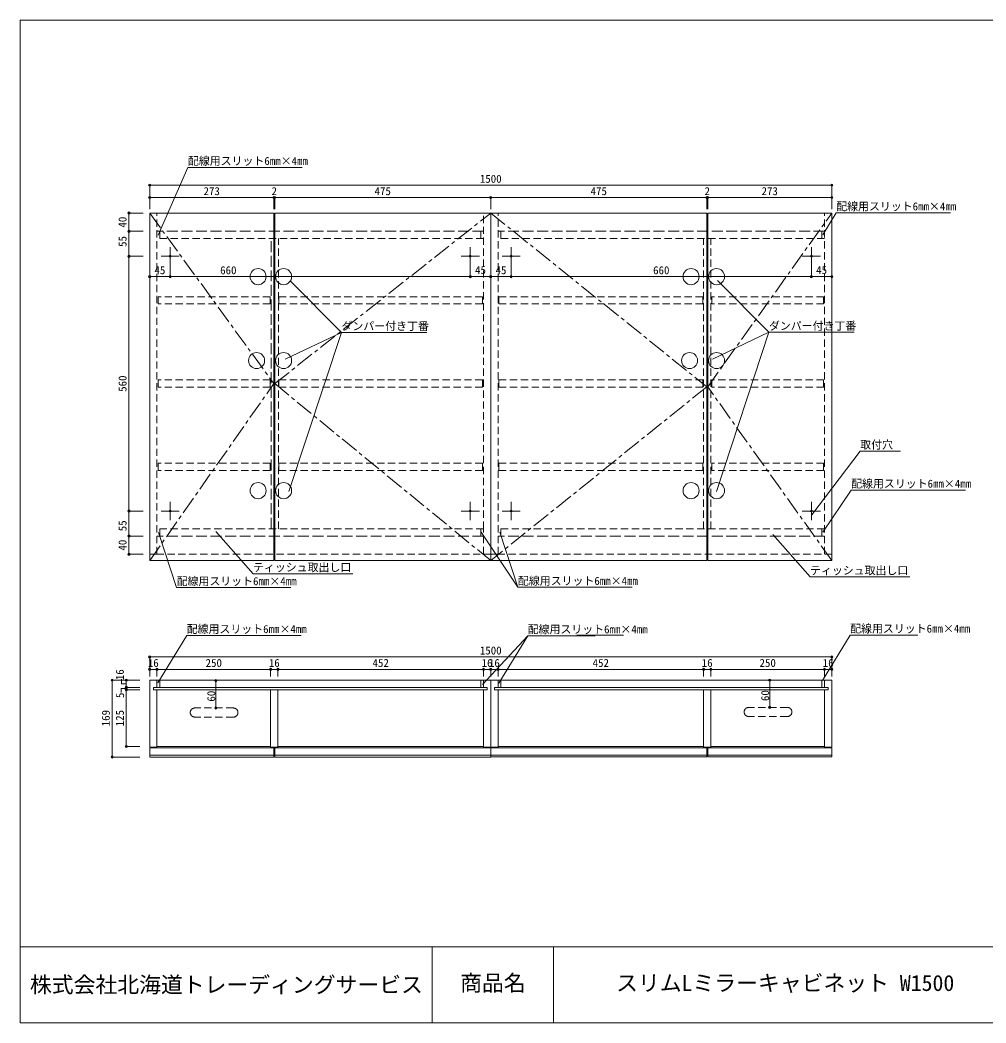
# Model space of a CAD drawing. Units: millimetres at full size, sheet at 1:8. Extents: x -1666 to 1665, y -1102 to 1102.
# Drawn here: x -1666 to 458, y -1102 to 1102 of the extents above; entities that cross this region are included whole.
import ezdxf
from ezdxf.enums import TextEntityAlignment as Align

# ---------------------------------------------------------------- set-up
doc = ezdxf.new("R2010")
doc.units = ezdxf.units.MM
doc.header["$LTSCALE"] = 8
doc.header["$PDMODE"] = 32
doc.header["$PDSIZE"] = 4.8
for name, pattern in [('CHAIN1', [8, 5, -1, 1, -1]), ('DASHED2', [3, 2, -1]), ('DASHED3', [4, 3, -1])]:
    doc.linetypes.add(name, pattern=pattern)
doc.layers.add('0-0_0', color=7, linetype='Continuous', lineweight=15)
doc.layers.add('1-0', color=7, linetype='Continuous', lineweight=15)
doc.styles.add('ＭＳ ゴシック', font='')
doc.styles.get('ＭＳ ゴシック').set_extended_font_data('MS Gothic')

msp = doc.modelspace()

# ---------------------------------------------------------------- linework, layer by layer
at = {"layer": '0-0_0'}
for p, q in [((-1665.838, -935.106), (1665.15, -935.106)), ((-759.469, -935.106), (-759.469, -1102.48)), ((-492.802, -935.106), (-492.802, -1102.48))]:
    msp.add_line(p, q, dxfattribs=at)
at = {"layer": '0-0_0', "lineweight": 18}
msp.add_lwpolyline([(-1665.838, -1102.48), (1665.15, -1102.48), (1665.15, 1102.007), (-1665.838, 1102.007)], close=True, dxfattribs=at)
at = {"layer": '1-0'}
for p, q in [((-1296.754, 778.155), (-1361.928, 629.472)), ((-1107.817, 677.817), (-1380.817, 677.817)), ((-1380.817, -86.183), (-1380.817, 677.817)), ((-1107.817, 677.817), (-1107.817, -86.183)), ((-630.817, 677.817), (-1105.817, 677.817)), ((-630.817, -86.183), (-630.817, 677.817)), ((-155.817, 677.817), (-155.817, -86.183)), ((-153.817, 677.817), (119.183, 677.817)), ((-153.817, 677.817), (-153.817, -86.183)), ((99.48, 629.997), (128.842, 678.34)), ((119.183, -86.183), (119.183, 677.817)), ((-1335.817, 582.821), (-1335.817, 602.821)), ((-675.817, 582.821), (-675.817, 602.821)), ((-585.817, 582.821), (-585.817, 602.821)), ((74.183, 582.821), (74.183, 602.821)), ((-1335.817, 582.821), (-1355.817, 582.821)), ((-1335.817, 582.821), (-1315.817, 582.821)), ((-1335.817, 582.821), (-1335.817, 562.821)), ((-675.817, 582.821), (-695.817, 582.821)), ((-675.817, 582.821), (-655.817, 582.821)), ((-675.817, 582.821), (-675.817, 562.821)), ((-585.817, 582.821), (-605.817, 582.821)), ((-585.817, 582.821), (-585.817, 562.821)), ((-585.817, 582.821), (-565.817, 582.821)), ((74.183, 582.821), (54.183, 582.821)), ((74.183, 582.821), (74.183, 562.821)), ((74.183, 582.821), (94.183, 582.821)), ((-132.184, 529.234), (-19.13, 415.609)), ((-1072.048, 528.823), (-958.994, 415.198)), ((-1082.896, 356.387), (-958.994, 415.198)), ((-1074.473, 65.58), (-958.994, 415.198)), ((-958.994, 415.198), (-771.571, 415.198)), ((-143.032, 356.798), (-19.13, 415.609)), ((181.533, 154.517), (75.526, 14.369)), ((181.533, 154.517), (270.381, 154.517)), ((161.64, 68.832), (99.727, -23.913)), ((-1335.817, 22.817), (-1355.817, 22.817)), ((-1335.817, 22.817), (-1335.817, 42.817)), ((-1335.817, 22.817), (-1335.817, 2.817)), ((-1335.817, 22.817), (-1315.817, 22.817)), ((-675.817, 22.817), (-695.817, 22.817)), ((-675.817, 22.817), (-675.817, 42.817)), ((-675.817, 22.817), (-675.817, 2.817)), ((-675.817, 22.817), (-655.817, 22.817)), ((-585.817, 22.817), (-605.817, 22.817)), ((-585.817, 22.817), (-585.817, 42.817)), ((-585.817, 22.817), (-585.817, 2.817)), ((-585.817, 22.817), (-565.817, 22.817)), ((74.183, 22.817), (54.183, 22.817)), ((74.183, 22.817), (74.183, 42.817)), ((74.183, 22.817), (74.183, 2.817)), ((74.183, 22.817), (94.183, 22.817)), ((-1321.541, -145.539), (-1361.364, -24.263)), ((-1235.351, -22.099), (-1153.497, -115.084)), ((-571.074, -144.877), (-651.67, -23.851)), ((-571.074, -144.877), (-610.897, -23.601)), ((-1107.817, -86.183), (-1380.817, -86.183)), ((-155.817, -86.183), (-630.817, -86.183)), ((119.183, -86.183), (-153.817, -86.183)), ((-1153.497, -115.084), (-934.13, -115.084)), ((-1362.763, -355.15), (-1299.375, -250.787)), ((-549.64, -251.339), (-400.956, -251.339)), ((-441.772, -249.832), (-338.996, -249.832)), ((98.736, -349.948), (159.545, -249.832)), ((159.545, -249.832), (308.228, -249.832)), ((-1380.817, -348.931), (-630.817, -348.931)), ((-1380.817, -348.931), (-1380.817, -494.931)), ((-1364.817, -348.931), (-1364.817, -364.931)), ((-1358.817, -348.931), (-1358.817, -364.931)), ((-652.817, -348.931), (-652.817, -364.931)), ((-646.817, -348.931), (-646.817, -364.931)), ((-630.817, -348.931), (-630.817, -494.931)), ((-630.817, -348.931), (119.183, -348.931)), ((-630.817, -348.931), (-630.817, -494.931)), ((-614.817, -348.931), (-614.817, -364.931)), ((-608.817, -348.931), (-608.817, -364.931)), ((97.183, -348.931), (97.183, -364.931)), ((103.183, -348.931), (103.183, -364.931)), ((119.183, -348.931), (119.183, -495.931)), ((-1380.82, -364.944), (-1380.82, -495.931)), ((-638.83, -369.931), (-1372.489, -369.931)), ((-1364.817, -369.931), (-1364.817, -495.931)), ((-1114.82, -369.931), (-1114.82, -495.931)), ((-1114.82, -371.144), (-1114.82, -370.431)), ((-1098.82, -369.931), (-1098.82, -495.931)), ((-646.817, -369.931), (-646.817, -495.931)), ((-638.83, -364.931), (-638.83, -369.931)), ((-630.82, -364.944), (-630.82, -494.931)), ((111.17, -364.931), (-622.489, -364.931)), ((-622.489, -364.931), (-622.489, -369.931)), ((-614.82, -369.931), (-614.82, -495.931)), ((-162.817, -370.431), (-162.817, -495.931)), ((-146.82, -371.144), (-146.82, -370.431)), ((-146.82, -371.144), (-146.82, -495.931)), ((-1364.817, -495.931), (-1380.82, -495.931)), ((-1255.687, -497.931), (-1380.817, -497.931)), ((-1380.817, -497.931), (-1380.817, -517.931)), ((-1364.817, -494.931), (-1114.82, -494.931)), ((-1107.819, -497.931), (-1255.687, -497.931)), ((-1098.82, -495.931), (-1114.82, -495.931)), ((-1107.819, -497.931), (-1107.819, -513.931)), ((-1105.819, -497.931), (-1105.819, -517.931)), ((-1105.819, -497.931), (-630.819, -497.931)), ((-1104.766, -499.931), (-1104.819, -499.931)), ((-1098.82, -494.931), (-646.817, -494.931)), ((-614.82, -495.931), (-646.817, -495.931)), ((-630.82, -494.931), (-630.82, -495.931)), ((-630.82, -497.931), (-614.817, -497.931)), ((-630.819, -517.931), (-630.819, -497.931)), ((-505.686, -497.931), (-630.816, -497.931)), ((-630.816, -497.931), (-630.816, -517.891)), ((-614.82, -494.931), (-162.817, -494.931)), ((-155.686, -497.931), (-505.686, -497.931)), ((-146.82, -495.931), (-162.817, -495.931)), ((-155.686, -497.931), (-155.686, -517.891)), ((-153.765, -497.931), (119.183, -497.931)), ((-153.765, -517.891), (-153.765, -497.931)), ((-146.82, -494.931), (103.183, -494.931)), ((119.183, -517.891), (119.183, -497.931)), ((-1257.871, -513.931), (-1380.817, -513.931)), ((-1255.687, -517.931), (-1380.817, -517.931)), ((-1257.871, -513.931), (-1107.819, -513.931)), ((-1107.687, -517.931), (-1255.687, -517.931)), ((-1107.819, -513.931), (-1107.819, -517.931)), ((-1105.766, -511.931), (-1105.819, -511.931)), ((-905.687, -513.931), (-1105.819, -513.931)), ((-1105.819, -517.931), (-630.819, -517.931)), ((-903.766, -513.931), (-905.687, -513.931)), ((-903.766, -513.931), (-630.819, -513.931)), ((-507.869, -513.931), (-630.816, -513.931)), ((-505.686, -517.891), (-630.816, -517.891)), ((-507.869, -513.931), (-155.686, -513.931)), ((-505.686, -517.891), (-155.686, -517.891)), ((-153.765, -513.931), (119.183, -513.931)), ((-153.765, -517.891), (119.183, -517.891))]:
    msp.add_line(p, q, dxfattribs=at)
at = {"layer": '1-0', "color": 4, "lineweight": 9}
for p, q in [((-1380.817, 739.043), (119.183, 739.043)), ((-1380.817, 739.043), (-1380.817, 686.366)), ((119.183, 739.043), (119.183, 686.366)), ((-1380.817, 711.855), (-1107.817, 711.855)), ((-1380.817, 711.855), (-1380.817, 686.366)), ((-1107.817, 711.855), (-1107.817, 686.366)), ((-1107.817, 711.855), (-1105.817, 711.855)), ((-1105.817, 711.855), (-1105.817, 686.366)), ((-1105.817, 711.855), (-630.817, 711.855)), ((-630.817, 711.855), (-630.817, 686.366)), ((-630.817, 711.855), (-155.817, 711.855)), ((-630.817, 711.855), (-630.817, 686.366)), ((-155.817, 711.855), (-155.817, 686.366)), ((-155.817, 711.855), (-153.817, 711.855)), ((-153.817, 711.855), (-153.817, 686.366)), ((-153.817, 711.855), (119.183, 711.855)), ((119.183, 711.855), (119.183, 686.366)), ((-1426.423, 677.817), (-1426.423, 637.821)), ((-1426.423, 677.817), (-1395.166, 677.817)), ((-1426.423, 637.821), (-1395.166, 637.821)), ((-1426.423, 582.821), (-1395.166, 582.821)), ((-1380.817, 537.99), (-1380.817, 582.401)), ((-1335.817, 537.99), (-1335.817, 582.401)), ((-675.817, 537.99), (-675.817, 582.401)), ((-630.817, 537.99), (-630.817, 582.401)), ((-630.817, 537.99), (-630.817, 582.401)), ((-585.817, 537.99), (-585.817, 582.401)), ((74.183, 537.99), (74.183, 582.401)), ((119.183, 537.99), (119.183, 582.401)), ((-1380.817, 537.99), (-1335.817, 537.99)), ((-1335.817, 537.99), (-675.817, 537.99)), ((-675.817, 537.99), (-630.817, 537.99)), ((-630.817, 537.99), (-585.817, 537.99)), ((-585.817, 537.99), (74.183, 537.99)), ((74.183, 537.99), (119.183, 537.99)), ((-1426.423, 22.817), (-1395.166, 22.817)), ((-1426.423, -32.183), (-1395.166, -32.183)), ((-1426.423, -32.183), (-1426.423, -72.183)), ((-1426.423, -72.183), (-1395.166, -72.183)), ((-1380.817, -297.875), (119.183, -297.875)), ((-1380.817, -297.875), (-1380.817, -341.226)), ((119.183, -297.875), (119.183, -341.226)), ((-1380.817, -325.239), (-1364.817, -325.239)), ((-1380.817, -325.239), (-1380.817, -341.226)), ((-1364.817, -325.239), (-1364.817, -341.226)), ((-1364.817, -325.239), (-1114.82, -325.239)), ((-1114.82, -325.239), (-1114.82, -341.226)), ((-1114.82, -325.239), (-1098.82, -325.239)), ((-1098.82, -325.239), (-1098.82, -341.226)), ((-1098.82, -325.239), (-646.817, -325.239)), ((-646.817, -325.239), (-646.817, -341.226)), ((-646.817, -325.239), (-630.817, -325.239)), ((-630.817, -325.239), (-630.817, -341.226)), ((-630.817, -325.239), (-614.817, -325.239)), ((-614.817, -325.239), (-614.817, -341.226)), ((-614.817, -325.239), (-162.817, -325.239)), ((-162.817, -325.239), (-162.817, -341.226)), ((-162.817, -325.239), (-146.82, -325.239)), ((-146.82, -325.239), (-146.82, -341.226)), ((-146.82, -325.239), (103.183, -325.239)), ((103.183, -325.239), (103.183, -341.226)), ((103.183, -325.239), (119.183, -325.239)), ((119.183, -325.239), (119.183, -341.226)), ((-1463.198, -348.931), (-1402.469, -348.931)), ((-1432.305, -348.931), (-1432.305, -364.931)), ((-1432.305, -348.931), (-1402.469, -348.931)), ((-1235.39, -350.144), (-1235.39, -410.144)), ((-17.387, -348.931), (-17.387, -408.931)), ((-1432.305, -364.931), (-1402.469, -364.931)), ((-1432.305, -364.931), (-1432.305, -369.931)), ((-1432.305, -369.931), (-1402.469, -369.931)), ((-1432.305, -369.931), (-1432.305, -494.931)), ((-1432.305, -494.931), (-1402.469, -494.931))]:
    msp.add_line(p, q, dxfattribs=at)
at = {"layer": '1-0', "linetype": 'CHAIN1'}
for p, q in [((-1380.817, 677.817), (-1107.817, 302.817)), ((-1105.817, 302.817), (-630.817, 677.817)), ((-1380.817, -86.183), (-1107.817, 302.817)), ((-1105.817, 302.817), (-630.817, -86.183))]:
    msp.add_line(p, q, dxfattribs=at)
at = {"layer": '1-0', "linetype": 'DASHED2'}
for p, q in [((-1364.817, -72.183), (-1364.817, 677.817)), ((-614.817, -72.183), (-614.817, 677.817)), ((103.183, -72.183), (103.183, 677.817)), ((-646.817, 621.821), (-1364.817, 621.821)), ((-1358.817, 621.821), (-1358.817, 637.821)), ((-1097.817, -16.183), (-1097.817, 621.821)), ((-652.817, 621.821), (-652.817, 637.821)), ((103.183, 621.821), (-614.817, 621.821)), ((-608.817, 621.821), (-608.817, 637.821)), ((-162.817, -16.183), (-162.817, 621.821)), ((-146.817, -16.183), (-146.817, 621.821)), ((97.183, 621.821), (97.183, 637.821)), ((-1115.817, 493.91), (-1361.817, 493.91)), ((-1361.817, 477.91), (-1361.817, 493.91)), ((-1115.817, 477.91), (-1115.817, 493.91)), ((-648.817, 493.91), (-1096.817, 493.91)), ((-648.817, 477.91), (-648.817, 493.91)), ((-164.817, 493.91), (-612.817, 493.91)), ((-164.817, 477.91), (-164.817, 493.91)), ((101.183, 493.91), (-144.817, 493.91)), ((-144.817, 477.91), (-144.817, 493.91)), ((101.183, 477.91), (101.183, 493.91)), ((-1115.817, 477.91), (-1361.817, 477.91)), ((101.183, 477.91), (-144.817, 477.91)), ((-1115.817, 310.853), (-1361.817, 310.853)), ((-1361.817, 294.853), (-1361.817, 310.853)), ((-1115.817, 310.853), (-1115.817, 294.853)), ((-648.817, 310.853), (-1096.817, 310.853)), ((-1096.817, 294.853), (-1096.817, 310.853)), ((-648.817, 294.853), (-648.817, 310.853)), ((-164.817, 310.853), (-612.817, 310.853)), ((-612.817, 294.853), (-612.817, 310.853)), ((-164.817, 294.853), (-164.817, 310.853)), ((101.183, 310.853), (-144.817, 310.853)), ((-144.817, 294.853), (-144.817, 310.853)), ((101.183, 310.853), (101.183, 294.853)), ((-1115.817, 294.853), (-1361.817, 294.853)), ((-648.817, 294.853), (-1096.817, 294.853)), ((-164.817, 294.853), (-612.817, 294.853)), ((101.183, 294.853), (-144.817, 294.853)), ((-1115.817, 127.796), (-1361.817, 127.796)), ((-1361.817, 111.796), (-1361.817, 127.796)), ((-1115.817, 111.796), (-1361.817, 111.796)), ((-1115.817, 111.796), (-1115.817, 127.796)), ((-1096.817, 111.796), (-1096.817, 127.796)), ((-648.817, 127.796), (-1096.817, 127.796)), ((-648.817, 111.796), (-1096.817, 111.796)), ((-648.817, 111.796), (-648.817, 127.796)), ((-612.817, 111.796), (-612.817, 127.796)), ((-164.817, 127.796), (-612.817, 127.796)), ((-164.817, 111.796), (-612.817, 111.796)), ((-164.817, 111.796), (-164.817, 127.796)), ((101.183, 127.796), (-144.817, 127.796)), ((-144.817, 111.796), (-144.817, 127.796)), ((101.183, 111.796), (-144.817, 111.796)), ((101.183, 111.796), (101.183, 127.796)), ((-646.817, -16.183), (-1364.817, -16.183)), ((-1358.817, -32.183), (-1358.817, -16.183)), ((-652.817, -32.183), (-652.817, -16.183)), ((103.183, -16.183), (-614.817, -16.183)), ((-608.817, -32.183), (-608.817, -16.183)), ((97.183, -32.183), (97.183, -16.183)), ((-1365.817, -72.183), (-1380.817, -72.183)), ((-615.817, -72.183), (-630.817, -72.183)), ((-615.817, -72.183), (119.183, -72.183)), ((-1196.64, -410.144), (-1281.64, -410.144)), ((21.363, -408.931), (-63.637, -408.931)), ((-1196.64, -430.144), (-1281.64, -430.144)), ((21.363, -428.931), (-63.637, -428.931))]:
    msp.add_line(p, q, dxfattribs=at)
at = {"layer": '1-0', "linetype": 'DASHED3'}
for p, q in [((-646.817, 637.821), (-1364.817, 637.821)), ((-1113.817, -16.183), (-1113.817, 621.821)), ((103.183, 637.821), (-614.817, 637.821)), ((-1113.817, -13.987), (-1113.817, -17.183)), ((-646.817, -32.183), (-1364.817, -32.183)), ((103.183, -32.183), (-614.817, -32.183))]:
    msp.add_line(p, q, dxfattribs=at)
at = {"layer": '1-0'}
for points in [[(-1296.754, 778.155), (-1148.071, 778.155), (-1045.294, 778.155)], [(-1105.817, 677.817), (-1105.817, -86.183), (-630.817, -86.183), (-630.817, 677.817)], [(-155.817, 677.817), (-615.817, 677.817), (-630.817, 677.817)], [(128.842, 678.34), (277.525, 678.34), (380.302, 678.34)], [(-134.609, 65.991), (-19.13, 415.609), (168.293, 415.609)], [(161.64, 68.832), (310.323, 68.832), (413.1, 68.832)], [(-10.575, -29.016), (71.279, -122.001), (290.646, -122.001)], [(-1321.541, -145.539), (-1172.858, -145.539), (-1070.081, -145.539)], [(-571.074, -144.877), (-422.391, -144.877), (-319.615, -144.877)], [(-1299.375, -250.787), (-1150.692, -250.787), (-1047.916, -250.787)], [(-613.027, -355.702), (-549.64, -251.339), (-648.937, -358.537)], [(-1432.206, -357.385), (-1443.11, -357.385), (-1443.11, -346.48)], [(-1432.603, -367.412), (-1443.758, -367.412), (-1443.758, -376.017)], [(-638.83, -364.931), (-1372.489, -364.931), (-1372.489, -369.931)], [(111.17, -364.931), (111.17, -369.931), (-622.489, -369.931)], [(103.183, -369.931), (103.183, -495.931), (119.183, -495.931)], [(-646.817, -497.931), (-630.817, -497.931), (-615.82, -497.931)]]:
    msp.add_lwpolyline(points, dxfattribs=at)
at = {"layer": '1-0', "linetype": 'DASHED2'}
for points in [[(-646.817, -72.183), (-646.817, -16.183), (-646.817, 677.817)], [(-648.817, 477.91), (-1096.817, 477.91), (-1096.817, 493.91)], [(-164.817, 477.91), (-612.817, 477.91), (-612.817, 493.91)], [(-1365.817, -72.183), (-645.817, -72.183), (-630.817, -72.183)]]:
    msp.add_lwpolyline(points, dxfattribs=at)
at = {"layer": '1-0', "linetype": 'CHAIN1'}
for points in [[(-630.817, 677.817), (-155.817, 295.817), (-630.817, -86.183)], [(119.183, -86.183), (-153.817, 295.817), (119.183, 677.817)]]:
    msp.add_lwpolyline(points, dxfattribs=at)
at = {"layer": '1-0', "color": 4, "lineweight": 9}
for points in [[(-1426.423, 637.821), (-1426.423, 592.821), (-1426.423, 12.817), (-1426.423, -32.183)], [(-1463.198, -348.931), (-1463.198, -517.935), (-1402.469, -517.935)]]:
    msp.add_lwpolyline(points, dxfattribs=at)
at = {"layer": '1-0'}
for centre in [(-1335.817, 582.821), (-675.817, 582.821), (-585.817, 582.821), (74.183, 582.821), (-1335.817, 22.817), (-675.817, 22.817), (-585.817, 22.817), (74.183, 22.817)]:
    msp.add_circle(centre, 2, dxfattribs=at)
at = {"layer": '1-0', "lineweight": 18}
for centre in [(-1142.393, 538.003), (-1086.295, 538.003), (-190.393, 538.003), (-134.295, 538.003), (-1145.668, 353.571), (-1086.295, 353.571), (-193.668, 353.571), (-134.295, 353.571), (-1142.393, 67.58), (-1086.295, 67.58), (-190.393, 67.58), (-134.295, 67.58)]:
    msp.add_circle(centre, 17.651, dxfattribs=at)
at = {"layer": '1-0', "linetype": 'DASHED2'}
for centre, start, end in [((-1281.64, -420.144), 90, 180), ((-1196.64, -420.144), 0, 90), ((-63.637, -418.931), 90, 180), ((21.363, -418.931), 0, 90), ((-1281.64, -420.144), 180, 270), ((-1196.64, -420.144), 270, 0), ((-63.637, -418.931), 180, 270), ((21.363, -418.931), 270, 0)]:
    msp.add_arc(centre, 10, start, end, dxfattribs=at)
at = {"layer": '1-0', "color": 6}
for p in [(-1380.817, 739.043), (119.183, 739.043), (-1380.817, 711.855), (-1107.817, 711.855), (-1105.817, 711.855), (-630.817, 711.855), (-155.817, 711.855), (-153.817, 711.855), (119.183, 711.855), (-1426.423, 677.817), (-1426.423, 637.821), (-1426.423, 582.821), (-1380.817, 537.99), (-1335.817, 537.99), (-675.817, 537.99), (-630.817, 537.99), (-585.817, 537.99), (74.183, 537.99), (119.183, 537.99), (-1426.423, 22.817), (-1426.423, -32.183), (-1426.423, -72.183), (-1380.817, -297.875), (119.183, -297.875), (-1380.817, -325.239), (-1364.817, -325.239), (-1114.82, -325.239), (-1098.82, -325.239), (-646.817, -325.239), (-630.817, -325.239), (-614.817, -325.239), (-162.817, -325.239), (-146.82, -325.239), (103.183, -325.239), (119.183, -325.239), (-1463.198, -348.931), (-1432.305, -348.931), (-1235.39, -350.144), (-17.387, -348.931), (-1432.305, -364.931), (-1432.305, -369.931), (-1235.39, -410.144), (-17.387, -408.931), (-1432.305, -494.931), (-1463.198, -517.935)]:
    msp.add_point(p, dxfattribs=at)

# ---------------------------------------------------------------- texts
at = {"layer": '0-0_0', "style": 'ＭＳ ゴシック'}
for s, p in [('商品名', (-698.135, -1042.793)), ('株式会社北海道トレーディングサービス', (-1644.014, -1046.566)), ('スリムLミラーキャビネット W1500', (-355.141, -1042.793))]:
    msp.add_text(s, height=35.19, dxfattribs=at).set_placement(p, align=Align.BOTTOM_LEFT)
at = {"layer": '1-0', "style": 'ＭＳ ゴシック'}
for s, p in [('配線用スリット6㎜×4㎜', (-1296.754, 778.155)), ('1500', (-654.817, 739.043)), ('273', (-1262.317, 711.855)), ('2', (-1112.817, 711.855)), ('475', (-886.317, 711.855)), ('475', (-411.317, 711.855)), ('2', (-160.817, 711.855)), ('273', (-35.317, 711.855)), ('配線用スリット6㎜×4㎜', (128.842, 678.34)), ('45', (-1370.317, 537.99)), ('660', (-1225.817, 537.99)), ('45', (-665.317, 538.49)), ('45', (-620.317, 537.99)), ('660', (-273.817, 537.99)), ('45', (84.683, 538.49)), ('ダンパー付き丁番', (-19.13, 415.609)), ('ダンパー付き丁番', (-958.994, 415.198)), ('取付穴', (181.533, 154.517)), ('配線用スリット6㎜×4㎜', (161.64, 68.832)), ('ティッシュ取出し口', (-1153.497, -115.084)), ('ティッシュ取出し口', (71.279, -122.001)), ('配線用スリット6㎜×4㎜', (-1321.541, -145.539)), ('配線用スリット6㎜×4㎜', (-571.074, -144.877)), ('配線用スリット6㎜×4㎜', (-1299.375, -250.787)), ('配線用スリット6㎜×4㎜', (-549.64, -251.339)), ('配線用スリット6㎜×4㎜', (159.545, -249.832)), ('1500', (-654.817, -297.875)), ('16', (-1384.817, -325.239)), ('250', (-1257.819, -325.239)), ('16', (-1118.82, -325.239)), ('452', (-890.819, -325.239)), ('16', (-650.817, -325.239)), ('16', (-634.817, -325.239)), ('452', (-406.817, -325.239)), ('16', (-166.819, -325.239)), ('250', (-39.819, -325.239)), ('16', (99.183, -325.239))]:
    msp.add_text(s, height=17.6, dxfattribs=at).set_placement(p, align=Align.BOTTOM_LEFT)
for s, p in [('40', (-1426.423, 645.819)), ('55', (-1426.423, 603.321)), ('560', (-1426.423, 284.819)), ('55', (-1426.423, -21.683)), ('40', (-1426.423, -64.183)), ('16', (-1432.305, -348.931)), ('60', (-1231.39, -396.144)), ('60', (-13.387, -394.931)), ('5', (-1431.854, -388.445)), ('169', (-1463.198, -450.433)), ('125', (-1432.305, -450.431))]:
    msp.add_text(s, height=17.6, rotation=90, dxfattribs=at).set_placement(p, align=Align.BOTTOM_LEFT)

doc.saveas('drawing.dxf')
